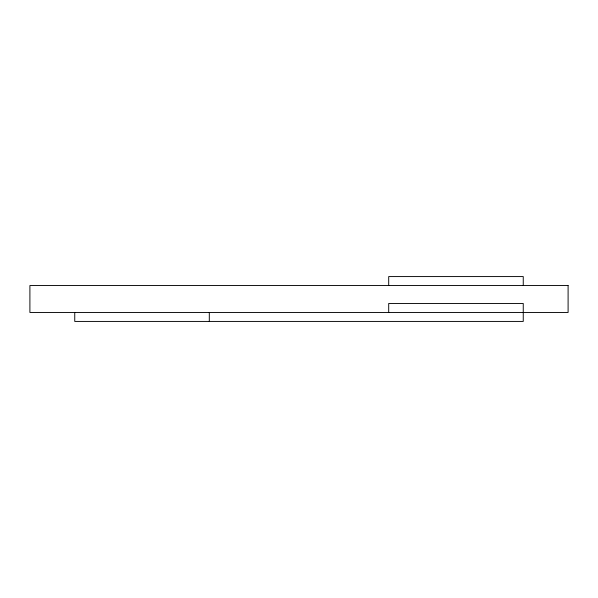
<?xml version="1.0" encoding="UTF-8"?>
<svg xmlns="http://www.w3.org/2000/svg" width="598" height="598" viewBox="0 0 598 598"><rect width="100%" height="100%" fill="white"/><g stroke="black" fill="none" stroke-linecap="round" stroke-linejoin="round"><path stroke-width="0.9" d="M523.25 285.545L523.25 276.575L388.7 276.575L388.7 285.545M388.7 312.455L388.7 303.485L523.25 303.485L523.25 321.425L74.75 321.425L74.75 312.455M209.3 312.455L209.3 321.425M568.1 285.545L29.9 285.545L29.9 312.455L568.1 312.455L568.1 285.545"/></g></svg>
